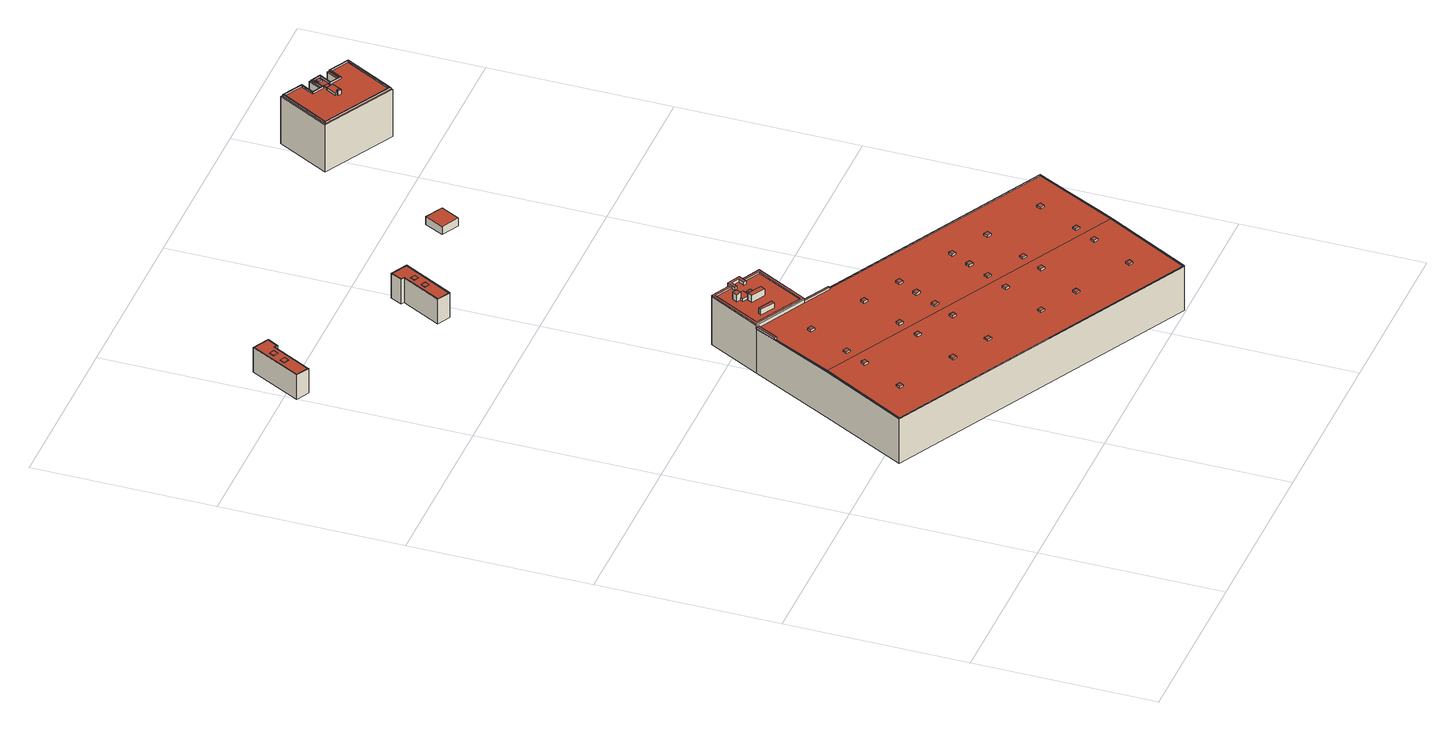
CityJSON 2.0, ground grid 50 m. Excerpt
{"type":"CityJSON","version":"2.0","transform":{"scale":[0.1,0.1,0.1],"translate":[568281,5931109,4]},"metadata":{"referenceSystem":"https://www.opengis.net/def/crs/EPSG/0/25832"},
"CityObjects":{
"building1":{"type":"Building","attributes":{"Grundfläche 2D":"68.231889","Grundhöhe NN":"4.739"},"children":["building1-1","building1-2","building1-3","building1-4"],"geometry":[{"type":"Solid","lod":"3","boundaries":[[[[0,1,2,3,4,5,6,7]],[[2,1,8,9]],[[10,4,3,2,9,11]],[[5,4,10,12]],[[7,6,5,12,13]],[[0,7,13,14]],[[1,0,14,8]],[[8,14,13,12,10,11,9]]]],"semantics":{"surfaces":[{"type":"RoofSurface"},{"type":"WallSurface"},{"type":"GroundSurface"}],"values":[[0,1,1,1,1,1,1,2]]}}]},
"building1-1":{"type":"BuildingInstallation","parents":["building1"],"geometry":[{"type":"MultiSurface","lod":"3","boundaries":[[[15,16,17,18,19,20,21,22]],[[21,20,23,24]],[[22,21,24,25]],[[15,22,25,26]],[[3,4,17,16]],[[4,5,18,17]],[[5,6,19,18]]],"semantics":{"surfaces":[{"type":"RoofSurface"},{"type":"WallSurface"}],"values":[0,1,1,1,1,1,1]}}]},
"building1-2":{"type":"BuildingInstallation","parents":["building1"],"geometry":[{"type":"MultiSurface","lod":"3","boundaries":[[[27,28,29,30]],[[30,29,31,32]],[[32,33,27,30]],[[28,27,33,34]],[[34,31,29,28]]],"semantics":{"surfaces":[{"type":"RoofSurface"},{"type":"WallSurface"}],"values":[0,1,1,1,1]}}]},
"building1-3":{"type":"BuildingInstallation","parents":["building1"],"geometry":[{"type":"MultiSurface","lod":"3","boundaries":[[[35,36,37,38]],[[38,37,39,40]],[[35,38,40,41]],[[36,35,41,42]],[[37,36,42,39]]],"semantics":{"surfaces":[{"type":"RoofSurface"},{"type":"WallSurface"}],"values":[0,1,1,1,1]}}]},
"building1-4":{"type":"BuildingInstallation","parents":["building1"],"geometry":[{"type":"MultiSurface","lod":"3","boundaries":[[[43,20,19,44,45,46,47,16,15,48]],[[7,0,45,44]],[[0,1,46,45]],[[1,2,47,46]],[[2,3,16,47]],[[26,49,48,15]],[[43,48,49,50]],[[50,23,20,43]],[[6,7,44,19]]],"semantics":{"surfaces":[{"type":"RoofSurface"},{"type":"WallSurface"}],"values":[0,1,1,1,1,1,1,1,1]}}]},
"building2":{"type":"Building","attributes":{"Grundfläche 2D":"5428.960085","Grundhöhe NN":"4.825"},"children":["building2-1","building2-2","building2-3","building2-4","building2-5","building2-6","building2-7","building2-8","building2-9","building2-10","building2-11","building2-12","building2-13","building2-14","building2-15","building2-16","building2-17","building2-18","building2-19","building2-20","building2-21","building2-22","building2-23","building2-24","building2-25","building2-26","building2-27","building2-28","building2-29","building2-30","building2-31","building2-32","building2-33","building2-34"],"geometry":[{"type":"MultiSurface","lod":"3","boundaries":[[[51,52,53,54,55,56,57,58,59,60,61,62]],[[63,64,65,66]],[[65,64,67,68,69,70,71]],[[72,73,69,68]],[[72,74,75,73]],[[74,76,77,75]],[[78,79,80,81,77,76]],[[82,83,84,85,86,87,88,89,90,91]],[[92,93,94,95]],[[96,97,98,99,100,101,95,94,102,103,104,105]],[[106,105,104]],[[87,107,57,56]],[[107,108,58,57]],[[108,109,59,58]],[[109,110,60,59]],[[110,84,61,60]],[[51,62,83,82]],[[52,51,82,91]],[[53,52,91,90]],[[54,53,90,89]],[[55,54,89,88]],[[64,63,103,102]],[[93,72,68,67,64,102,94]],[[74,72,93,92]],[[101,100,99,80,79,78,76,74,92,95]],[[98,111,112,75,77,81]],[[73,75,112,113]],[[70,69,73,113,114,115,65,71]],[[115,104,66,65]],[[106,116,117,110,109,118,105]],[[84,110,117,119]],[[85,84,119,120]],[[86,85,120,121]],[[87,86,121,122]],[[107,87,122,123]],[[108,107,123,124]],[[96,105,118,109,108,125,97]],[[108,124,97,125]],[[115,114,113,126,127]],[[106,104,115,127,116]],[[128,112,111,98,97,124,129]],[[113,112,128,126]],[[120,119,117,116,127,126,128,129,124,123,122,121]]],"semantics":{"surfaces":[{"type":"RoofSurface"},{"type":"WallSurface"},{"type":"GroundSurface"}],"values":[0,0,0,0,0,0,0,0,0,0,0,1,1,1,1,1,1,1,1,1,1,1,1,1,1,1,1,1,1,1,1,1,1,1,1,1,1,1,1,1,1,1,2]}}]},
"building2-1":{"type":"BuildingInstallation","parents":["building2"],"geometry":[{"type":"MultiSurface","lod":"3","boundaries":[[[130,131,132,133]],[[133,132,134,135]],[[130,133,135,136]],[[131,130,136,137]],[[132,131,137,134]]],"semantics":{"surfaces":[{"type":"RoofSurface"},{"type":"WallSurface"}],"values":[0,1,1,1,1]}}]},
"building2-2":{"type":"BuildingInstallation","parents":["building2"],"geometry":[{"type":"MultiSurface","lod":"3","boundaries":[[[138,139,140,141]],[[142,143,139,138]],[[143,144,140,139]],[[144,145,141,140]],[[138,141,145,142]]],"semantics":{"surfaces":[{"type":"RoofSurface"},{"type":"WallSurface"}],"values":[0,1,1,1,1]}}]},
"building2-3":{"type":"BuildingInstallation","parents":["building2"],"geometry":[{"type":"MultiSurface","lod":"3","boundaries":[[[146,147,148,149]],[[147,146,150,151,152,153]],[[153,154,148,147]],[[149,148,154,155,156,157]],[[157,150,146,149]]],"semantics":{"surfaces":[{"type":"RoofSurface"},{"type":"WallSurface"}],"values":[0,1,1,1,1]}}]},
"building2-4":{"type":"BuildingInstallation","parents":["building2"],"geometry":[{"type":"MultiSurface","lod":"3","boundaries":[[[158,159,160,155,154,153,152,161,162]],[[151,163,161,152]],[[163,164,162,161]],[[164,165,166,159,158,162]],[[160,159,166,167]],[[167,156,155,160]]],"semantics":{"surfaces":[{"type":"RoofSurface"},{"type":"WallSurface"}],"values":[0,1,1,1,1,1]}}]},
"building2-5":{"type":"BuildingInstallation","parents":["building2"],"geometry":[{"type":"MultiSurface","lod":"3","boundaries":[[[168,169,170,171]],[[172,173,171,170]],[[168,171,173,174]],[[174,175,169,168]],[[170,169,175,172]]],"semantics":{"surfaces":[{"type":"RoofSurface"},{"type":"WallSurface"}],"values":[0,1,1,1,1]}}]},
"building2-6":{"type":"BuildingInstallation","parents":["building2"],"geometry":[{"type":"MultiSurface","lod":"3","boundaries":[[[176,177,178,179]],[[179,178,180,181]],[[176,179,181,182]],[[177,176,182,183]],[[178,177,183,180]]],"semantics":{"surfaces":[{"type":"RoofSurface"},{"type":"WallSurface"}],"values":[0,1,1,1,1]}}]},
"building2-7":{"type":"BuildingInstallation","parents":["building2"],"geometry":[{"type":"MultiSurface","lod":"3","boundaries":[[[184,185,186,187]],[[187,186,188,189]],[[184,187,189,190]],[[185,184,190,191]],[[186,185,191,188]]],"semantics":{"surfaces":[{"type":"RoofSurface"},{"type":"WallSurface"}],"values":[0,1,1,1,1]}}]},
"building2-8":{"type":"BuildingInstallation","parents":["building2"],"geometry":[{"type":"MultiSurface","lod":"3","boundaries":[[[192,193,194,195]],[[195,194,196,197]],[[192,195,197,198]],[[193,192,198,199]],[[194,193,199,196]]],"semantics":{"surfaces":[{"type":"RoofSurface"},{"type":"WallSurface"}],"values":[0,1,1,1,1]}}]},
"building2-9":{"type":"BuildingInstallation","parents":["building2"],"geometry":[{"type":"MultiSurface","lod":"3","boundaries":[[[200,201,202,203]],[[203,202,204,205]],[[200,203,205,206]],[[201,200,206,207]],[[202,201,207,204]]],"semantics":{"surfaces":[{"type":"RoofSurface"},{"type":"WallSurface"}],"values":[0,1,1,1,1]}}]},
"building2-10":{"type":"BuildingInstallation","parents":["building2"],"geometry":[{"type":"MultiSurface","lod":"3","boundaries":[[[208,209,210,211]],[[211,210,212,213]],[[208,211,213,214]],[[209,208,214,215]],[[210,209,215,212]]],"semantics":{"surfaces":[{"type":"RoofSurface"},{"type":"WallSurface"}],"values":[0,1,1,1,1]}}]},
"building2-11":{"type":"BuildingInstallation","parents":["building2"],"geometry":[{"type":"MultiSurface","lod":"3","boundaries":[[[216,217,218,219]],[[219,218,220,221]],[[216,219,221,222]],[[217,216,222,223]],[[218,217,223,220]]],"semantics":{"surfaces":[{"type":"RoofSurface"},{"type":"WallSurface"}],"values":[0,1,1,1,1]}}]},
"building2-12":{"type":"BuildingInstallation","parents":["building2"],"geometry":[{"type":"MultiSurface","lod":"3","boundaries":[[[224,225,226,227]],[[227,226,228,229]],[[224,227,229,230]],[[225,224,230,231]],[[226,225,231,228]]],"semantics":{"surfaces":[{"type":"RoofSurface"},{"type":"WallSurface"}],"values":[0,1,1,1,1]}}]},
"building2-13":{"type":"BuildingInstallation","parents":["building2"],"geometry":[{"type":"MultiSurface","lod":"3","boundaries":[[[232,233,234,235]],[[235,234,236,237]],[[232,235,237,238]],[[233,232,238,239]],[[234,233,239,236]]],"semantics":{"surfaces":[{"type":"RoofSurface"},{"type":"WallSurface"}],"values":[0,1,1,1,1]}}]},
"building2-14":{"type":"BuildingInstallation","parents":["building2"],"geometry":[{"type":"MultiSurface","lod":"3","boundaries":[[[240,241,242,243]],[[243,242,244,245]],[[240,243,245,246]],[[241,240,246,247]],[[242,241,247,244]]],"semantics":{"surfaces":[{"type":"RoofSurface"},{"type":"WallSurface"}],"values":[0,1,1,1,1]}}]},
"building2-15":{"type":"BuildingInstallation","parents":["building2"],"geometry":[{"type":"MultiSurface","lod":"3","boundaries":[[[248,249,250,251]],[[252,253,251,250]],[[253,254,248,251]],[[248,254,255,249]],[[250,249,255,252]]],"semantics":{"surfaces":[{"type":"RoofSurface"},{"type":"WallSurface"}],"values":[0,1,1,1,1]}}]},
"building2-16":{"type":"BuildingInstallation","parents":["building2"],"geometry":[{"type":"MultiSurface","lod":"3","boundaries":[[[256,257,258,259]],[[259,258,260,261]],[[256,259,261,262]],[[257,256,262,263]],[[258,257,263,260]]],"semantics":{"surfaces":[{"type":"RoofSurface"},{"type":"WallSurface"}],"values":[0,1,1,1,1]}}]},
"building2-17":{"type":"BuildingInstallation","parents":["building2"],"geometry":[{"type":"MultiSurface","lod":"3","boundaries":[[[264,265,266,267]],[[267,266,268,269]],[[264,267,269,270]],[[265,264,270,271]],[[266,265,271,268]]],"semantics":{"surfaces":[{"type":"RoofSurface"},{"type":"WallSurface"}],"values":[0,1,1,1,1]}}]},
"building2-18":{"type":"BuildingInstallation","parents":["building2"],"geometry":[{"type":"MultiSurface","lod":"3","boundaries":[[[272,273,274,275]],[[275,274,276,277]],[[272,275,277,278]],[[273,272,278,279]],[[274,273,279,276]]],"semantics":{"surfaces":[{"type":"RoofSurface"},{"type":"WallSurface"}],"values":[0,1,1,1,1]}}]},
"building2-19":{"type":"BuildingInstallation","parents":["building2"],"geometry":[{"type":"MultiSurface","lod":"3","boundaries":[[[280,281,282,283]],[[281,280,284,285]],[[282,281,285,286]],[[286,287,283,282]],[[287,284,280,283]]],"semantics":{"surfaces":[{"type":"RoofSurface"},{"type":"WallSurface"}],"values":[0,1,1,1,1]}}]},
"building2-20":{"type":"BuildingInstallation","parents":["building2"],"geometry":[{"type":"MultiSurface","lod":"3","boundaries":[[[288,289,290,291]],[[291,290,292,293]],[[288,291,293,294]],[[289,288,294,295]],[[290,289,295,292]]],"semantics":{"surfaces":[{"type":"RoofSurface"},{"type":"WallSurface"}],"values":[0,1,1,1,1]}}]},
"building2-21":{"type":"BuildingInstallation","parents":["building2"],"geometry":[{"type":"MultiSurface","lod":"3","boundaries":[[[296,297,298,299]],[[299,298,300,301]],[[296,299,301,302]],[[297,296,302,303]],[[298,297,303,300]]],"semantics":{"surfaces":[{"type":"RoofSurface"},{"type":"WallSurface"}],"values":[0,1,1,1,1]}}]},
"building2-22":{"type":"BuildingInstallation","parents":["building2"],"geometry":[{"type":"MultiSurface","lod":"3","boundaries":[[[304,305,306,307]],[[308,309,307,306]],[[304,307,309,310]],[[305,304,310,311]],[[311,308,306,305]]],"semantics":{"surfaces":[{"type":"RoofSurface"},{"type":"WallSurface"}],"values":[0,1,1,1,1]}}]},
"building2-23":{"type":"BuildingInstallation","parents":["building2"],"geometry":[{"type":"MultiSurface","lod":"3","boundaries":[[[312,118,313,314,315]],[[313,118,105,316]],[[103,63,66,315,314,313,316]],[[106,312,315,66,104]],[[105,118,312,106]]],"semantics":{"surfaces":[{"type":"RoofSurface"},{"type":"WallSurface"}],"values":[0,1,1,1,1]}}]},
"building2-24":{"type":"BuildingInstallation","parents":["building2"],"geometry":[{"type":"MultiSurface","lod":"3","boundaries":[[[317,318,319,320]],[[320,319,321,322]],[[317,320,322,323]],[[318,317,323,324]],[[319,318,324,321]]],"semantics":{"surfaces":[{"type":"RoofSurface"},{"type":"WallSurface"}],"values":[0,1,1,1,1]}}]},
"building2-25":{"type":"BuildingInstallation","parents":["building2"],"geometry":[{"type":"MultiSurface","lod":"3","boundaries":[[[325,326,327,328]],[[328,327,329,330]],[[325,328,330,331]],[[326,325,331,332]],[[327,326,332,329]]],"semantics":{"surfaces":[{"type":"RoofSurface"},{"type":"WallSurface"}],"values":[0,1,1,1,1]}}]},
"building2-26":{"type":"BuildingInstallation","parents":["building2"],"geometry":[{"type":"MultiSurface","lod":"3","boundaries":[[[333,334,335,336]],[[336,335,337,338]],[[333,336,338,339]],[[334,333,339,340]],[[335,334,340,337]]],"semantics":{"surfaces":[{"type":"RoofSurface"},{"type":"WallSurface"}],"values":[0,1,1,1,1]}}]},
"building2-27":{"type":"BuildingInstallation","parents":["building2"],"geometry":[{"type":"MultiSurface","lod":"3","boundaries":[[[341,342,343,344]],[[344,343,345,346]],[[341,344,346,347]],[[342,341,347,348]],[[343,342,348,345]]],"semantics":{"surfaces":[{"type":"RoofSurface"},{"type":"WallSurface"}],"values":[0,1,1,1,1]}}]},
"building2-28":{"type":"BuildingInstallation","parents":["building2"],"geometry":[{"type":"MultiSurface","lod":"3","boundaries":[[[349,350,351,352]],[[352,351,353,354]],[[349,352,354,355]],[[350,349,355,356]],[[351,350,356,353]]],"semantics":{"surfaces":[{"type":"RoofSurface"},{"type":"WallSurface"}],"values":[0,1,1,1,1]}}]},
"building2-29":{"type":"BuildingInstallation","parents":["building2"],"geometry":[{"type":"MultiSurface","lod":"3","boundaries":[[[357,358,359,125]],[[358,357,81,80,99,360]],[[359,358,360,96]],[[97,125,359,96]],[[98,81,357,125,97]]],"semantics":{"surfaces":[{"type":"RoofSurface"},{"type":"WallSurface"}],"values":[0,1,1,1,1]}}]},
"building2-30":{"type":"BuildingInstallation","parents":["building2"],"geometry":[{"type":"MultiSurface","lod":"3","boundaries":[[[361,362,363,364]],[[364,363,365,366]],[[361,364,366,367]],[[362,361,367,368]],[[363,362,368,365]]],"semantics":{"surfaces":[{"type":"RoofSurface"},{"type":"WallSurface"}],"values":[0,1,1,1,1]}}]},
"building2-31":{"type":"BuildingInstallation","parents":["building2"],"geometry":[{"type":"MultiSurface","lod":"3","boundaries":[[[369,370,371,372]],[[372,371,373,374]],[[369,372,374,375]],[[370,369,375,376]],[[371,370,376,373]]],"semantics":{"surfaces":[{"type":"RoofSurface"},{"type":"WallSurface"}],"values":[0,1,1,1,1]}}]},
"building2-32":{"type":"BuildingInstallation","parents":["building2"],"geometry":[{"type":"MultiSurface","lod":"3","boundaries":[[[377,378,379,380]],[[380,379,381,382]],[[377,380,382,383]],[[378,377,383,384]],[[379,378,384,381]]],"semantics":{"surfaces":[{"type":"RoofSurface"},{"type":"WallSurface"}],"values":[0,1,1,1,1]}}]},
"building2-33":{"type":"BuildingInstallation","parents":["building2"],"geometry":[{"type":"MultiSurface","lod":"3","boundaries":[[[385,386,387,388,389,390,391,392]],[[393,386,385,86,87,56,55,88]],[[393,394,387,386]],[[394,395,388,387]],[[395,396,389,388]],[[390,389,396,397]],[[397,398,391,390]],[[85,392,391,398,83,62,61,84]],[[85,86,385,392]]],"semantics":{"surfaces":[{"type":"RoofSurface"},{"type":"WallSurface"}],"values":[0,1,1,1,1,1,1,1,1]}}]},
"building2-34":{"type":"BuildingInstallation","parents":["building2"],"geometry":[{"type":"MultiSurface","lod":"3","boundaries":[[[399,400,401,402]],[[402,401,403,404]],[[399,402,404,405]],[[400,399,405,406]],[[401,400,406,403]]],"semantics":{"surfaces":[{"type":"RoofSurface"},{"type":"WallSurface"}],"values":[0,1,1,1,1]}}]},
"building3":{"type":"Building","attributes":{"Grundfläche 2D":"68.805776","Grundhöhe NN":"4.679"},"children":["building3-1","building3-2","building3-3","building3-4"],"geometry":[{"type":"Solid","lod":"3","boundaries":[[[[407,408,409,410,411,412,413,414]],[[415,416,408,407]],[[416,417,418,410,409,408]],[[418,419,420,412,411,410]],[[420,421,413,412]],[[421,422,414,413]],[[422,415,407,414]],[[415,422,421,420,419,418,417,416]]]],"semantics":{"surfaces":[{"type":"RoofSurface"},{"type":"WallSurface"},{"type":"GroundSurface"}],"values":[[0,1,1,1,1,1,1,2]]}}]},
"building3-1":{"type":"BuildingInstallation","parents":["building3"],"geometry":[{"type":"MultiSurface","lod":"3","boundaries":[[[423,424,425,426]],[[426,425,427,428]],[[428,429,423,426]],[[424,423,429,430]],[[430,427,425,424]]],"semantics":{"surfaces":[{"type":"RoofSurface"},{"type":"WallSurface"}],"values":[0,1,1,1,1]}}]},
"building3-2":{"type":"BuildingInstallation","parents":["building3"],"geometry":[{"type":"MultiSurface","lod":"3","boundaries":[[[431,432,433,434,435,436,437,438,439,440,441,442]],[[408,409,434,433]],[[435,443,444,436]],[[437,436,444,445]],[[438,437,445,446]],[[446,447,439,438]],[[411,412,441,440]],[[412,413,442,441]],[[413,414,431,442]],[[414,407,432,431]],[[407,408,433,432]]],"semantics":{"surfaces":[{"type":"RoofSurface"},{"type":"WallSurface"}],"values":[0,1,1,1,1,1,1,1,1,1,1]}}]},
"building3-3":{"type":"BuildingInstallation","parents":["building3"],"geometry":[{"type":"MultiSurface","lod":"3","boundaries":[[[448,449,450,451]],[[451,450,452,453]],[[448,451,453,454]],[[449,448,454,455]],[[450,449,455,452]]],"semantics":{"surfaces":[{"type":"RoofSurface"},{"type":"WallSurface"}],"values":[0,1,1,1,1]}}]},
"building3-4":{"type":"BuildingInstallation","parents":["building3"],"geometry":[{"type":"MultiSurface","lod":"3","boundaries":[[[456,440,439,457,435,434]],[[409,410,456,434]],[[410,411,440,456]],[[457,439,447,458]],[[435,457,458,443]]],"semantics":{"surfaces":[{"type":"RoofSurface"},{"type":"WallSurface"}],"values":[0,1,1,1,1]}}]},
"building4":{"type":"Building","attributes":{"Grundfläche 2D":"33.169324","Grundhöhe NN":"5.320"},"geometry":[{"type":"Solid","lod":"3","boundaries":[[[[459,460,461,462]],[[463,464,462,461]],[[464,465,459,462]],[[465,466,460,459]],[[466,463,461,460]],[[466,465,464,463]]]],"semantics":{"surfaces":[{"type":"RoofSurface"},{"type":"WallSurface"},{"type":"GroundSurface"}],"values":[[0,1,1,1,1,2]]}}]},
"building5":{"type":"Building","attributes":{"Grundfläche 2D":"359.472664","Grundhöhe NN":"5.193"},"children":["building5-1","building5-2","building5-3","building5-4","building5-5"],"geometry":[{"type":"MultiSurface","lod":"3","boundaries":[[[467,468,469,470,471,472,473,474,475,476,477,478,479,480,481,482,483,484,485,486,487,488,489,490,491,492]],[[493,494,495,496]],[[497,498,493,496,499]],[[494,500,501,502,495]],[[501,503,504,502]],[[504,503,505,506,507]],[[505,508,509,506]],[[509,508,510,511,512]],[[510,513,514,511]],[[513,515,516,514]],[[516,515,517,518]],[[517,519,520,518]],[[519,497,499,520]],[[521,522,523,524,525,526,496,495,527,528,529,530,531,532]],[[495,502,478,477]],[[502,504,479,478]],[[504,507,506,481,480,479]],[[506,509,482,481]],[[509,512,511,484,483,482]],[[511,514,485,484]],[[514,516,486,485]],[[516,518,487,486]],[[518,520,488,487]],[[520,499,489,488]],[[499,496,490,489]],[[492,491,526,525]],[[467,492,525,524]],[[524,523,468,467]],[[523,522,469,468]],[[522,521,470,469]],[[521,532,471,470]],[[532,531,472,471]],[[531,530,473,472]],[[530,529,474,473]],[[475,474,529,528]],[[476,475,528,527]],[[494,493,533,534]],[[535,501,500,494,534,536]],[[503,501,535,537]],[[508,505,538,539]],[[513,510,540,541]],[[505,503,537,538]],[[510,508,539,540]],[[515,513,541,542]],[[517,515,542,543]],[[519,517,543,544]],[[497,519,544,545]],[[493,498,497,545,546,533]],[[540,539,538,537,535,536,534,533,546,545,544,543,542,541]]],"semantics":{"surfaces":[{"type":"RoofSurface"},{"type":"WallSurface"},{"type":"GroundSurface"}],"values":[0,0,0,0,0,0,0,0,0,0,0,0,0,0,1,1,1,1,1,1,1,1,1,1,1,1,1,1,1,1,1,1,1,1,1,1,1,1,1,1,1,1,1,1,1,1,1,1,2]}}]},
"building5-1":{"type":"BuildingInstallation","parents":["building5"],"geometry":[{"type":"MultiSurface","lod":"3","boundaries":[[[547,548,549,550,551,552]],[[553,554,548,547]],[[555,556,557,550,549,548,554]],[[557,558,551,550]],[[558,559,560,553,547,552,551]]],"semantics":{"surfaces":[{"type":"RoofSurface"},{"type":"WallSurface"}],"values":[0,1,1,1,1]}}]},
"building5-2":{"type":"BuildingInstallation","parents":["building5"],"geometry":[{"type":"MultiSurface","lod":"3","boundaries":[[[561,562,559,558,557,556,563,564]],[[555,565,563,556]],[[564,563,565,566]],[[566,567,561,564]],[[567,568,562,561]],[[568,560,559,562]]],"semantics":{"surfaces":[{"type":"RoofSurface"},{"type":"WallSurface"}],"values":[0,1,1,1,1,1]}}]},
"building5-3":{"type":"BuildingInstallation","parents":["building5"],"geometry":[{"type":"MultiSurface","lod":"3","boundaries":[[[490,477,476,491]],[[491,476,527,526]],[[496,495,477,490]]],"semantics":{"surfaces":[{"type":"RoofSurface"},{"type":"WallSurface"}],"values":[0,1,1]}}]},
"building5-4":{"type":"BuildingInstallation","parents":["building5"],"geometry":[{"type":"MultiSurface","lod":"3","boundaries":[[[569,570,571,572,573]],[[570,569,574,575]],[[575,576,571,570]],[[572,571,576,577]],[[574,569,573,572,577,578]]],"semantics":{"surfaces":[{"type":"RoofSurface"},{"type":"WallSurface"}],"values":[0,1,1,1,1]}}]},
"building5-5":{"type":"BuildingInstallation","parents":["building5"],"geometry":[{"type":"MultiSurface","lod":"3","boundaries":[[[579,580,581,582]],[[582,581,583,584]],[[584,585,579,582]],[[580,579,585,586]],[[586,583,581,580]]],"semantics":{"surfaces":[{"type":"RoofSurface"},{"type":"WallSurface"}],"values":[0,1,1,1,1]}}]}
},
"vertices":[
[76,2110,82],[1,1968,82],[37,1949,82],[37,1950,82],[95,2059,82],[104,2055,82],[120,2085,82],[121,2086,82],[1,1968,7],[37,1949,7],[95,2059,7],[37,1950,7],[104,2055,7],[121,2086,7],[76,2110,7],
[36,1951,83],[37,1950,83],[95,2059,83],[104,2055,83],[120,2085,83],[119,2086,83],[104,2057,83],[95,2061,83],[119,2086,82],[104,2057,82],[95,2061,82],[36,1951,82],
[60,2021,84],[47,2028,84],[40,2015,84],[53,2008,84],[40,2015,82],[53,2008,82],[60,2021,82],[47,2028,82],
[79,2056,84],[66,2063,84],[59,2050,84],[72,2043,84],[59,2050,82],[72,2043,82],[79,2056,82],[66,2063,82],
[77,2108,83],[121,2086,83],[76,2110,83],[1,1968,83],[37,1949,83],[3,1969,83],[3,1969,82],[77,2108,82],
[705,990,159],[634,855,159],[502,925,159],[573,1060,159],[622,1034,159],[625,1041,159],[571,1069,159],[493,922,159],[637,846,159],[715,994,159],[660,1022,159],[657,1016,159],[715,809,146],[1350,474,146],[1353,475,146],[716,811,146],[1302,382,148],[1227,240,151],[1229,239,151],[1250,279,151],[1304,381,148],[1103,5,146],[1105,4,146],[250,455,146],[248,455,146],[375,693,152],[373,694,152],[376,695,152],[377,696,152],[464,861,146],[462,862,146],[705,990,155],[657,1016,155],[660,1022,155],[664,1029,155],[629,1047,155],[625,1041,155],[622,1034,155],[573,1060,155],[502,925,155],[634,855,155],[250,455,144],[1103,5,144],[1229,243,149],[375,693,149],[499,919,144],[493,922,144],[462,862,145],[464,861,145],[377,696,149],[376,695,149],[1350,474,144],[715,809,144],[716,811,144],[637,846,144],[640,851,144],[571,1069,155],[493,922,155],[637,846,155],[715,994,155],[373,694,149],[248,455,144],[1105,4,144],[1231,242,149],[1353,475,144],[640,851,8],[715,994,8],[637,846,151],[660,1022,8],[664,1029,8],[629,1047,8],[625,1041,8],[571,1069,8],[493,922,8],[493,922,151],[1105,4,8],[1353,475,8],[248,455,8],[373,694,8],
[583,913,171],[543,934,171],[539,927,171],[578,905,171],[539,927,155],[578,905,155],[583,913,155],[543,934,155],
[581,966,176],[620,945,176],[627,958,176],[588,979,176],[581,966,155],[620,945,155],[627,958,155],[588,979,155],
[571,1002,177],[584,996,177],[591,1009,177],[579,1016,177],[571,1002,155],[582,997,155],[582,997,162],[584,996,162],[591,1009,162],[589,1010,162],[589,1010,155],[579,1016,155],
[603,983,162],[612,1000,162],[590,1012,162],[578,988,162],[599,977,162],[578,988,155],[599,977,155],[603,983,155],[612,1000,155],[590,1012,155],
[965,570,152],[954,576,152],[948,564,152],[959,558,152],[948,564,146],[959,558,146],[965,570,146],[954,576,146],
[745,537,154],[733,543,154],[727,532,154],[739,526,154],[727,532,149],[739,526,149],[745,537,148],[733,543,148],
[1077,139,151],[1066,145,151],[1060,134,151],[1071,128,151],[1060,134,146],[1071,128,146],[1077,139,146],[1066,145,146],
[978,338,154],[967,344,154],[961,333,154],[972,327,154],[961,333,148],[972,327,148],[978,338,148],[967,344,148],
[935,513,154],[924,519,154],[918,508,154],[929,502,154],[918,508,147],[929,502,147],[935,513,147],[924,519,147],
[700,709,152],[689,715,152],[683,704,152],[694,698,152],[683,704,146],[694,698,146],[700,709,146],[689,715,146],
[1010,397,154],[998,403,154],[992,392,154],[1004,386,154],[992,392,149],[1004,386,149],[1010,397,148],[998,403,148],
[638,593,154],[627,599,154],[621,588,154],[632,582,154],[621,588,149],[632,582,149],[638,593,148],[627,599,148],
[1230,430,152],[1219,436,152],[1213,424,152],[1224,418,152],[1213,424,146],[1224,418,146],[1230,430,146],[1219,436,146],
[872,394,154],[861,400,154],[855,389,154],[866,383,154],[855,389,148],[866,383,148],[872,394,148],[861,400,148],
[652,363,151],[641,369,151],[635,358,151],[646,352,151],[635,358,146],[646,352,146],[652,363,146],[641,369,146],
[713,478,154],[702,484,154],[696,473,154],[707,467,154],[696,473,148],[707,467,148],[713,478,148],[702,484,148],
[917,223,151],[906,229,151],[900,218,151],[911,212,151],[900,218,146],[911,212,146],[917,223,146],[906,229,146],
[547,419,151],[536,425,151],[530,413,151],[541,407,151],[530,413,146],[541,407,146],[547,419,146],[536,425,146],
[523,788,152],[535,782,152],[541,793,152],[529,799,152],[523,788,146],[535,782,146],[541,793,146],[529,799,146],
[1138,254,154],[1127,260,154],[1121,249,154],[1132,243,154],[1121,249,148],[1132,243,148],[1138,254,148],[1127,260,148],
[776,597,154],[764,603,154],[758,592,154],[770,586,154],[758,592,147],[770,586,147],[776,597,147],[764,603,147],
[1169,313,154],[1158,319,154],[1152,308,154],[1163,302,154],[1152,308,149],[1163,302,149],[1169,313,148],[1158,319,148],
[640,851,151],[713,806,151],[715,809,151],[716,811,151],[713,806,144],
[1071,514,152],[1060,520,152],[1054,508,152],[1065,502,152],[1054,508,146],[1065,502,146],[1071,514,146],[1060,520,146],
[806,654,152],[795,659,152],[789,648,152],[800,642,152],[789,648,146],[800,642,146],[806,654,146],[795,659,146],
[387,503,151],[376,509,151],[370,498,151],[381,492,151],[370,498,146],[381,492,146],[387,503,146],[376,509,146],
[607,534,154],[596,540,154],[590,529,154],[601,523,154],[590,529,148],[601,523,148],[607,534,148],[596,540,148],
[903,453,154],[892,459,154],[886,448,154],[898,442,154],[886,448,149],[898,442,149],[903,453,148],[892,459,148],
[462,862,151],[467,859,151],[499,919,151],[467,859,145],
[479,677,154],[468,683,154],[462,672,154],[473,666,154],[462,672,149],[473,666,149],[479,677,148],[468,683,148],
[812,279,151],[801,285,151],[795,274,151],[806,268,151],[795,274,146],[806,268,146],[812,279,146],[801,285,146],
[448,618,154],[437,624,154],[431,613,154],[442,607,154],[431,613,148],[442,607,148],[448,618,148],[437,624,148],
[629,1047,164],[616,1024,164],[623,1020,164],[632,1037,164],[653,1026,164],[644,1009,164],[651,1005,164],[664,1029,164],[616,1024,155],[623,1020,155],[632,1037,155],[653,1026,155],[644,1009,155],[651,1005,155],
[625,985,162],[614,991,162],[608,980,162],[620,974,162],[608,980,155],[620,974,155],[625,985,155],[614,991,155],
[425,1744,82],[461,1725,82],[462,1726,82],[537,1867,82],[493,1890,82],[491,1891,82],[475,1859,82],[484,1854,82],[425,1744,7],[461,1725,7],[462,1726,7],[537,1867,7],[493,1890,7],[491,1891,7],[475,1859,7],[484,1854,7],
[484,1798,83],[471,1805,83],[464,1792,83],[477,1785,83],[464,1792,82],[477,1785,82],[484,1798,82],[471,1805,82],
[484,1854,83],[425,1744,83],[461,1725,83],[462,1726,83],[460,1727,83],[427,1744,83],[486,1855,83],[477,1860,83],[492,1889,83],[493,1890,83],[491,1891,83],[475,1859,83],[460,1727,82],[427,1744,82],[486,1855,82],[477,1860,82],[492,1889,82],
[503,1833,83],[490,1839,83],[483,1827,83],[496,1820,83],[483,1827,82],[496,1820,82],[503,1833,82],[490,1839,82],
[537,1867,83],[535,1866,83],[535,1866,82],
[810,1913,37],[782,1860,37],[831,1834,37],[859,1887,37],[831,1834,13],[859,1887,13],[810,1913,13],[782,1860,13],
[1071,2336,163],[1052,2300,163],[1084,2283,163],[1103,2318,163],[1124,2306,163],[1106,2272,163],[1138,2254,163],[1158,2290,163],[1209,2262,163],[1136,2126,163],[1137,2123,163],[1213,2263,163],[1157,2293,163],[1139,2261,163],[1137,2257,163],[1109,2273,163],[1111,2276,163],[1128,2307,163],[1102,2321,163],[1083,2286,163],[1055,2301,163],[1074,2337,163],[1018,2367,163],[943,2228,163],[946,2228,163],[1019,2364,163],[938,2226,157],[1139,2118,157],[1137,2123,158],[943,2228,158],[1016,2372,157],[940,2229,157],[1018,2367,158],[1215,2259,157],[1218,2265,157],[1213,2263,158],[1155,2298,157],[1157,2293,158],[1136,2263,157],[1137,2257,158],[1139,2261,158],[1114,2274,157],[1109,2273,158],[1133,2309,157],[1128,2307,158],[1111,2276,158],[1101,2326,157],[1102,2321,158],[1082,2291,157],[1083,2286,158],[1060,2303,157],[1055,2301,158],[1079,2338,157],[1074,2337,158],[1103,2318,158],[1084,2283,158],[1052,2300,158],[1071,2336,158],[1019,2364,158],[946,2228,158],[1136,2126,158],[1209,2262,158],[1158,2290,158],[1138,2254,158],[1106,2272,158],[1124,2306,158],[938,2226,12],[1139,2118,12],[1218,2265,12],[1215,2259,12],[1155,2298,12],[1136,2263,12],[1114,2274,12],[1133,2309,12],[1101,2326,12],[1082,2291,12],[1060,2303,12],[1079,2338,12],[1016,2372,12],[940,2229,12],
[1068,2237,171],[1076,2233,171],[1078,2238,171],[1079,2239,171],[1071,2243,171],[1071,2242,171],[1068,2237,158],[1076,2233,158],[1078,2238,158],[1078,2238,166],[1079,2239,166],[1071,2243,166],[1071,2242,166],[1071,2242,158],
[1080,2272,166],[1065,2245,166],[1083,2235,166],[1098,2262,166],[1083,2235,158],[1098,2262,158],[1080,2272,158],[1065,2245,158],
[1086,2274,161],[1097,2268,161],[1102,2278,161],[1092,2284,161],[1090,2280,161],[1086,2274,158],[1097,2268,158],[1102,2278,158],[1092,2284,158],[1090,2280,158],
[1117,2306,162],[1107,2311,162],[1101,2301,162],[1111,2295,162],[1101,2301,158],[1111,2295,158],[1117,2306,158],[1107,2311,158]
]}
